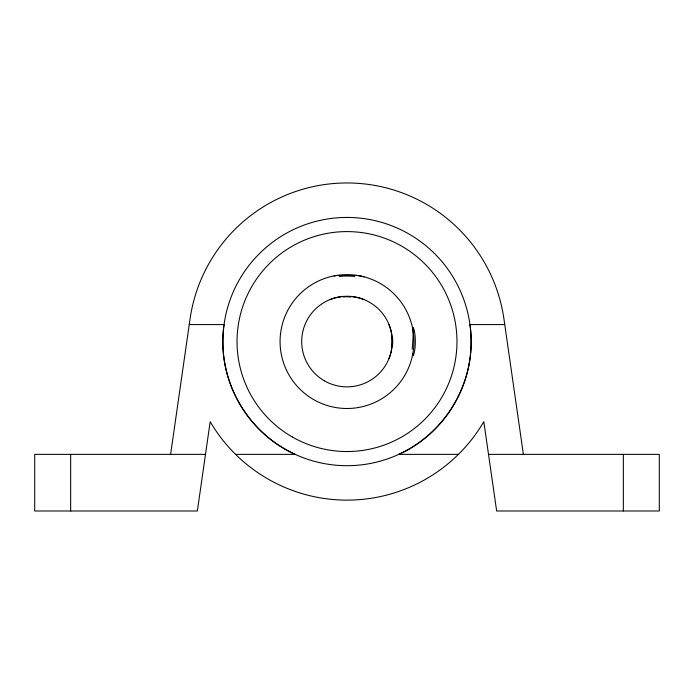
<?xml version="1.0" encoding="UTF-8"?>
<svg xmlns="http://www.w3.org/2000/svg" width="694" height="694" viewBox="0 0 694 694"><rect width="100%" height="100%" fill="white"/><g stroke="black" fill="none" stroke-linecap="round" stroke-linejoin="round"><path stroke-width="1.04" d="M392.101 345.742L391.147 351.693M170.603 454.362L190.052 319.014A158.553 158.553 0 0 1 503.948 319.014L523.397 454.362M391 352.344L390.514 354.157M390.358 354.695L389.768 356.534M389.638 356.907L388.996 358.555M330.014 299.565L334.413 298.047M334.985 297.882L341.231 296.642M342.021 296.546L342.819 296.459M189.254 324.575L224.041 324.575A126.95 125.519 0 0 0 222.869 341.561C222.323 389.056 251.913 434.991 295.202 454.362L235.57 454.362A160.141 158.327 0 0 1 210.178 421.683L197.348 510.992L34.7 510.992L34.7 454.362L205.476 454.362M504.746 324.575L469.959 324.575A126.95 125.519 0 0 1 471.131 341.561C471.677 389.056 442.087 434.991 398.798 454.362L458.43 454.362A160.141 158.327 0 0 0 483.822 421.683L496.652 510.992L659.3 510.992L659.3 454.362L488.524 454.362M351.181 296.459L351.979 296.546M352.769 296.642L359.015 297.882M359.015 275.718L363.986 276.819M359.587 298.047L363.986 299.565M388.996 324.575L389.638 326.215M389.768 326.588L391 330.778M391.147 331.437L391.815 335.02M391.919 335.792L392.101 337.388M623.342 454.362L623.342 510.992M70.658 454.362L70.658 510.992M413.225 327.316A16.847 4.511 -90 0 1 413.225 355.805M412.687 354.504A16.847 1.171 -83.6 0 1 412.73 353.315M412.93 329.051A16.847 1.987 -86.4 0 1 412.106 349.221M412.73 329.806A16.847 1.171 83.6 0 1 412.687 328.626M334.491 275.631A16.847 1.987 3.6 0 1 354.66 276.455M335.245 275.83A16.847 1.171 -6.4 0 1 334.057 275.882M339.34 276.455A16.847 1.987 -3.6 0 1 359.509 275.631M392.457 337.111A15.988 6.046 -90 0 1 392.457 346.011M391.798 337.614A15.988 5.3 -89.6 0 1 391.763 345.482M458.43 454.362A158.553 158.553 0 0 1 235.57 454.362M275.527 443.05A124.131 124.131 0 0 0 470.627 352.717A124.131 124.131 0 0 0 294.846 228.925A124.131 124.131 0 0 0 275.527 443.05M292.018 436.804A109.973 109.973 0 0 0 456.973 341.561A109.973 109.973 0 0 0 292.018 246.327A109.973 109.973 0 0 0 292.018 436.804M313.532 399.527A66.936 66.936 0 0 0 413.936 341.561A66.936 66.936 0 0 0 313.532 283.594A66.936 66.936 0 0 0 313.532 399.527M324.35 380.798A45.301 45.301 0 0 0 392.301 341.561A45.301 45.301 0 0 0 324.35 302.332A45.301 45.301 0 0 0 324.35 380.798M350.921 296.806A15.988 5.3 0.4 0 0 343.053 296.763A15.988 5.3 -0.4 0 1 350.947 296.763"/></g></svg>
